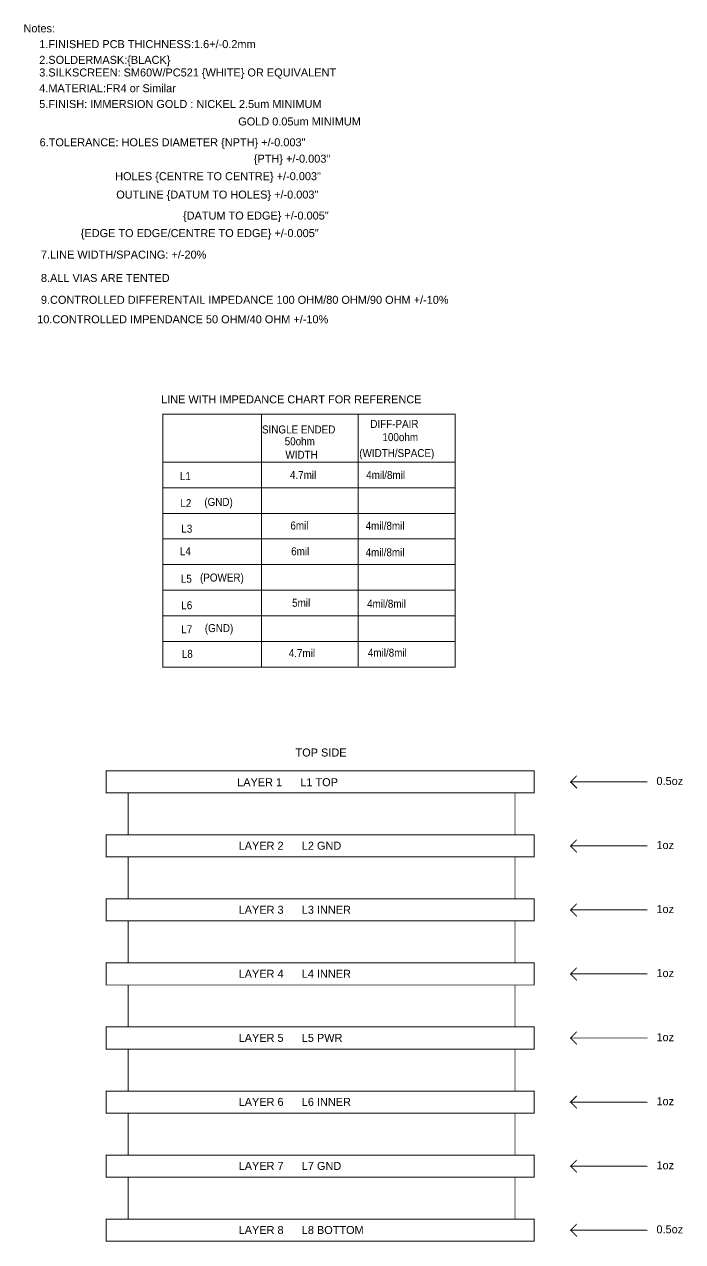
# Model space of a CAD drawing. Extents: x -192 to 44, y -199 to 2.
# Drawn here: x -60.7 to 43.7, y -191.5 to 1.6 of the extents above; entities that cross this region are included whole.
import ezdxf

# ---------------------------------------------------------------- set-up
doc = ezdxf.new("R2010")
doc.units = 0
doc.layers.add('1', color=6, linetype='CONTINUOUS')

msp = doc.modelspace()

# ---------------------------------------------------------------- linework, layer by layer
at = {"layer": '1', "const_width": 0.1524}
for points in [[(-22.020784, -60.19927), (-38.744906, -60.19927), (-38.744906, -100.337874), (7.602982, -100.337874), (7.602982, -100.326952), (7.613142, -100.326952), (7.613142, -60.246514), (7.605014, -60.246514)], [(-23.128986, -60.246514), (-23.120858, -60.246514), (-23.120858, -100.326952), (-23.095966, -100.326952)], [(-22.020784, -60.19927), (7.613142, -60.19927), (7.613142, -60.246514)], [(-7.761986, -60.246514), (-7.753858, -60.246514), (-7.753858, -100.317046), (-7.770368, -100.317046)], [(-38.744652, -67.990466), (-38.744652, -67.825874), (7.60984, -67.825874), (7.60984, -67.83578)], [(-38.744652, -72.054466), (-38.744652, -71.889874), (7.60984, -71.889874), (7.60984, -71.89978)], [(-38.744652, -76.118466), (-38.744652, -75.953874), (7.58444, -75.953874), (7.58444, -75.98918)], [(-38.744652, -80.182466), (-38.744652, -80.017874), (7.60984, -80.017874), (7.60984, -80.05318)], [(-38.744652, -84.246466), (-38.744652, -84.081874), (7.60984, -84.081874), (7.60984, -84.04098)], [(-38.744652, -88.310466), (-38.744652, -88.145874), (7.58444, -88.145874), (7.58444, -88.15578)], [(-38.744652, -92.374466), (-38.744652, -92.209874), (7.60984, -92.209874), (7.60984, -92.19438)], [(-38.744652, -96.438466), (-38.744652, -96.273874), (7.55904, -96.273874), (7.55904, -96.25838)], [(38.06317, -118.512336), (38.06317, -118.546118), (25.912826, -118.546118), (26.872184, -117.58676), (26.872438, -117.58676)], [(25.912826, -118.546118), (25.912826, -118.562628), (26.905966, -119.555768)], [(-44.431458, -120.296686), (-44.229528, -120.296686), (-44.229528, -126.960884)], [(16.95958, -120.296432), (17.0942, -120.296432), (17.0942, -126.96063)], [(38.06317, -128.672336), (38.06317, -128.706118), (25.912826, -128.706118), (26.872184, -127.74676), (26.872438, -127.74676)], [(25.912826, -128.706118), (25.912826, -128.722628), (26.905966, -129.715768)], [(-44.431458, -130.456686), (-44.229528, -130.456686), (-44.229528, -137.120884)], [(16.95958, -130.456432), (17.0942, -130.456432), (17.0942, -137.12063)], [(38.06317, -138.832336), (38.06317, -138.866118), (25.912826, -138.866118), (26.872184, -137.90676), (26.872438, -137.90676)], [(25.912826, -138.866118), (25.912826, -138.882628), (26.905966, -139.875768)], [(-44.431458, -140.616686), (-44.229528, -140.616686), (-44.229528, -147.280884)], [(16.95958, -140.616432), (17.0942, -140.616432), (17.0942, -147.28063)], [(38.06317, -148.992336), (38.06317, -149.026118), (25.912826, -149.026118), (26.872184, -148.06676), (26.872438, -148.06676)], [(25.912826, -149.026118), (25.912826, -149.042628), (26.905966, -150.035768)], [(-44.431458, -150.776686), (-44.229528, -150.776686), (-44.229528, -157.440884)], [(16.95958, -150.776432), (17.0942, -150.776432), (17.0942, -157.44063)], [(38.06317, -159.152336), (38.06317, -159.186118), (25.912826, -159.186118), (26.872184, -158.22676), (26.872438, -158.22676)], [(25.912826, -159.186118), (25.912826, -159.202628), (26.905966, -160.195768)], [(-44.431458, -160.936686), (-44.229528, -160.936686), (-44.229528, -167.600884)], [(16.95958, -160.936432), (17.0942, -160.936432), (17.0942, -167.60063)], [(38.06317, -169.312336), (38.06317, -169.346118), (25.912826, -169.346118), (26.872184, -168.38676), (26.872438, -168.38676)], [(25.912826, -169.346118), (25.912826, -169.362628), (26.905966, -170.355768)], [(-44.431458, -171.096686), (-44.229528, -171.096686), (-44.229528, -177.760884)], [(16.95958, -171.096432), (17.0942, -171.096432), (17.0942, -177.76063)], [(38.06317, -179.472336), (38.06317, -179.506118), (25.912826, -179.506118), (26.872184, -178.54676), (26.872438, -178.54676)], [(25.912826, -179.506118), (25.912826, -179.522628), (26.905966, -180.515768)], [(-44.431458, -181.256686), (-44.229528, -181.256686), (-44.229528, -187.920884)], [(16.95958, -181.256432), (17.0942, -181.256432), (17.0942, -187.92063)], [(38.06317, -189.632336), (38.06317, -189.666118), (25.912826, -189.666118), (26.872184, -188.70676), (26.872438, -188.70676)], [(25.912826, -189.666118), (25.912826, -189.682628), (26.905966, -190.675768)], [(-44.431458, -191.416686), (-44.229528, -191.416686)], [(16.95958, -191.416432), (17.0942, -191.416432)]]:
    msp.add_lwpolyline(points, dxfattribs=at)
for points in [[(-47.729902, -116.796312), (20.123658, -116.796312), (20.123658, -120.296686), (-47.729902, -120.296686)], [(-47.729902, -126.956312), (20.123658, -126.956312), (20.123658, -130.456686), (-47.729902, -130.456686)], [(-47.729902, -137.116312), (20.123658, -137.116312), (20.123658, -140.616686), (-47.729902, -140.616686)], [(-47.729902, -147.276312), (20.123658, -147.276312), (20.123658, -150.776686), (-47.729902, -150.776686)], [(-47.729902, -157.436312), (20.123658, -157.436312), (20.123658, -160.936686), (-47.729902, -160.936686)], [(-47.729902, -167.596312), (20.123658, -167.596312), (20.123658, -171.096686), (-47.729902, -171.096686)], [(-47.729902, -177.756312), (20.123658, -177.756312), (20.123658, -181.256686), (-47.729902, -181.256686)], [(-47.729902, -187.916312), (20.123658, -187.916312), (20.123658, -191.416686), (-47.729902, -191.416686)]]:
    msp.add_lwpolyline(points, close=True, dxfattribs=at)

# ---------------------------------------------------------------- texts
at = {"layer": '1'}
for s, width, p in [('Notes:', 1.02, (-60.849002, 0.35433)), ('1.FINISHED PCB THICHNESS:1.6+/-0.2mm', 1.02, (-58.34888, -2.145538)), ('2.SOLDERMASK:{BLACK}', 1.02, (-58.34888, -4.64566)), ('3.SILKSCREEN: SM60W/PC521 {WHITE} OR EQUIVALENT', 1.02, (-58.34888, -6.645656)), ('4.MATERIAL:FR4 or Similar', 1.02, (-58.34888, -9.145524)), ('5.FINISH: IMMERSION GOLD : NICKEL 2.5um MINIMUM', 1.02, (-58.34888, -11.645646)), ('GOLD 0.05um MINIMUM', 1.02, (-26.794206, -14.416278)), ('6.TOLERANCE: HOLES DIAMETER {NPTH} +/-0.003"', 1.02, (-58.288682, -17.722088)), ('{PTH} +/-0.003"', 1.02, (-24.321516, -20.318984)), ('HOLES {CENTRE TO CENTRE} +/-0.003"', 1.02, (-46.3042, -23.101554)), ('OUTLINE {DATUM TO HOLES} +/-0.003"', 1.02, (-46.133512, -26.016966)), ('{DATUM TO EDGE} +/-0.005"', 1.02, (-35.544252, -29.347922)), ('{EDGE TO EDGE/CENTRE TO EDGE} +/-0.005"', 1.02, (-51.76139, -32.129476)), ('7.LINE WIDTH/SPACING: +/-20%', 1.02, (-58.078116, -35.539934)), ('8.ALL VIAS ARE TENTED', 1.02, (-58.077862, -39.249858)), ('9.CONTROLLED DIFFERENTAIL IMPEDANCE 100 OHM/80 OHM/90 OHM +/-10%', 1.02, (-58.077862, -42.71264)), ('10.CONTROLLED IMPENDANCE 50 OHM/40 OHM +/-10%', 1.02, (-58.670444, -45.799248)), ('LINE WITH IMPEDANCE CHART FOR REFERENCE', 1.02, (-39.017956, -58.506106)), ('DIFF-PAIR', 0.92, (-5.84327, -62.401958)), ('SINGLE ENDED', 0.92, (-23.02637, -63.280544)), ('100ohm', 0.92, (-3.922014, -64.49949)), ('50ohm', 0.92, (-19.422618, -65.152016)), ('WIDTH', 0.92, (-19.308064, -67.290696)), ('(WIDTH/SPACE)', 0.92, (-7.59587, -67.023742)), ('L1', 0.92, (-36.044886, -70.687184)), ('4.7mil', 0.92, (-18.593562, -70.499478)), ('4mil/8mil', 0.92, (-6.503924, -70.499224)), ('L2', 0.92, (-35.968432, -74.965052)), ('(GND)', 0.92, (-32.16656, -74.777346)), ('6mil', 0.92, (-18.517108, -78.52029)), ('4mil/8mil', 0.92, (-6.58876, -78.55458)), ('L3', 0.92, (-35.815778, -79.013812)), ('L4', 0.92, (-36.044886, -82.604102)), ('6mil', 0.92, (-18.398236, -82.604102)), ('4mil/8mil', 0.92, (-6.58876, -82.77098)), ('L5', 0.92, (-35.891978, -86.958424)), ('(POWER)', 0.92, (-32.850836, -86.770718)), ('L6', 0.92, (-35.815778, -91.159838)), ('5mil', 0.92, (-18.245582, -90.777822)), ('4mil/8mil', 0.92, (-6.36016, -90.92438)), ('L7', 0.92, (-35.815778, -94.97949)), ('(GND)', 0.92, (-32.090106, -94.79153)), ('L8', 0.92, (-35.739324, -98.875342)), ('4.7mil', 0.92, (-18.78076, -98.764598)), ('4mil/8mil', 0.92, (-6.23316, -98.69678)), ('TOP SIDE', 1.02, (-17.701514, -114.526822)), ('0.5oz', 1.02, (39.52748, -119.050816)), ('LAYER 1      L1 TOP', 1.02, (-26.956004, -119.239284)), ('LAYER 2      L2 GND', 1.02, (-26.727912, -129.316988)), ('1oz', 1.02, (39.52748, -129.210816)), ('LAYER 3      L3 INNER', 1.02, (-26.727912, -139.476988)), ('1oz', 1.02, (39.52748, -139.370816)), ('LAYER 4      L4 INNER', 1.02, (-26.727912, -149.636988)), ('1oz', 1.02, (39.52748, -149.530816)), ('LAYER 5      L5 PWR', 1.02, (-26.727912, -159.796988)), ('1oz', 1.02, (39.52748, -159.690816)), ('LAYER 6      L6 INNER', 1.02, (-26.727912, -169.956988)), ('1oz', 1.02, (39.52748, -169.850816)), ('LAYER 7      L7 GND', 1.02, (-26.727912, -180.116988)), ('1oz', 1.02, (39.52748, -180.010816)), ('LAYER 8      L8 BOTTOM', 1.02, (-26.727912, -190.276988)), ('0.5oz', 1.02, (39.52748, -190.170816))]:
    msp.add_text(s, height=1.27, dxfattribs=dict(at, width=width)).set_placement(p)

doc.saveas('drawing.dxf')
